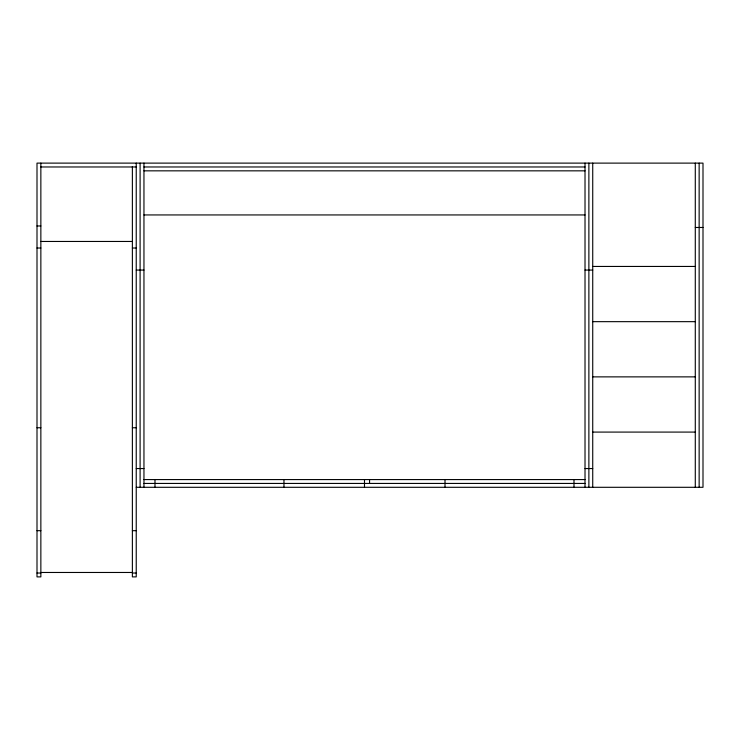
<?xml version="1.0" encoding="UTF-8"?>
<svg xmlns="http://www.w3.org/2000/svg" width="740" height="740" viewBox="0 0 740 740"><rect width="100%" height="100%" fill="white"/><g stroke="black" fill="none" stroke-linecap="round" stroke-linejoin="round"><path stroke-width="1.11" d="M40.857 166.972L136.234 166.972M143.958 166.972L585.016 166.972M143.958 170.838L585.016 170.838M143.958 214.942L585.016 214.942M37 225.968L40.857 225.968M695.285 227.476L703 227.476M40.857 241.462L132.377 241.462M37 248.02L40.857 248.02M132.377 248.02L136.234 248.02M592.731 266.446L695.285 266.446M136.234 270.072L143.958 270.072M585.016 270.072L592.731 270.072M592.731 321.66L695.285 321.66M592.731 376.873L695.285 376.873M37 427.757L40.857 427.757M132.377 427.757L136.234 427.757M592.731 432.086L695.285 432.086M136.234 468.55L143.958 468.55M585.016 468.55L592.731 468.55M143.958 479.576L585.016 479.576M143.958 483.433L585.016 483.433M136.234 487.299L703 487.299L703 163.115L37 163.115L37 576.885L40.857 576.885L40.857 163.115M37 530.682L40.857 530.682M132.377 530.682L136.234 530.682M40.857 572.473L132.377 572.473M37 573.028L40.857 573.028M132.377 573.028L136.234 573.028M699.143 163.115L699.143 487.299M695.285 163.115L695.285 487.299M592.731 163.115L592.731 487.299M588.874 163.115L588.874 487.299M585.016 163.115L585.016 487.299M573.99 479.576L573.99 487.299M445.008 479.576L445.008 487.299M369.565 479.576L369.565 483.433M364.487 479.576L364.487 487.299M283.966 479.576L283.966 487.299M154.984 479.576L154.984 487.299M143.958 163.115L143.958 487.299M140.101 163.115L140.101 487.299M136.234 163.115L136.234 576.885L132.377 576.885L132.377 166.556"/></g></svg>
